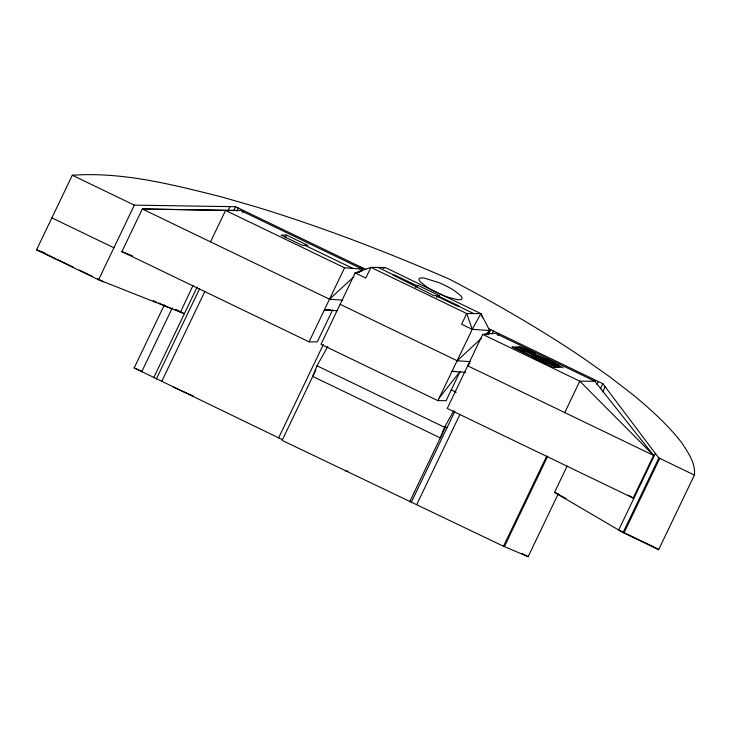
<?xml version="1.0" encoding="UTF-8"?>
<svg xmlns="http://www.w3.org/2000/svg" width="731" height="731" viewBox="0 0 731 731"><rect width="100%" height="100%" fill="white"/><g stroke="black" fill="none" stroke-linecap="round" stroke-linejoin="round"><path stroke-width="1.1" d="M567.174 466.003L554.527 492.402L623.059 532.552L658.64 549.703L694.395 475.068C695.748 463.052 688.045 452.617 681.932 443.004C667.86 424.784 650.636 409.406 632.991 394.749L609.362 376.529L582.506 357.596A388.198 80.712 24.9 0 0 449.702 279.297A459.552 95.542 24.9 0 0 256.115 206.891L221.402 196.877C172.781 184.678 122.845 171.684 72.305 175.239L36.55 249.865L98.584 279.763L184.386 313.7L175.339 309.341M192.984 285.519L180.475 312.155L175.943 309.78M228.09 210.72L230.009 206.617M98.584 279.763L134.34 205.137L235.638 206.709L365.847 269.465M332.614 309.898L317.291 341.88L309.067 341.843L121.885 251.628L142.317 208.984L240.636 210.501L362.201 269.09L361.224 271.119M282.166 439.569L134.166 367.921L164.329 304.973M141.668 371.851L172.324 307.888M210.519 241.851L225.568 210.446L240.636 210.501M153.729 377.662L197.196 286.954M233.673 210.82L235.638 206.709M156.388 378.941L199.609 288.736M236.835 211.04L238.297 207.988M161.706 381.509L204.927 291.294M242.646 212.575L243.615 210.546M285.099 238.023L286.488 235.117L307.751 245.36L302.269 245.342L281.015 235.09L286.488 235.117M309.067 341.843L344.557 267.793L362.201 269.09L358.848 272.179M487.805 334.624L489.743 330.567L480.879 313.608L385.219 267.5L370.919 267.372L355.184 272.91L320.973 344.301L437.896 400.652L446.111 400.689L460.164 371.375L439.176 397.993L437.896 400.652M278.621 437.86L323.321 344.575M359.561 268.926L360.529 266.897M361.735 271.219L363.188 268.186M316.011 369.658L282.111 440.409L503.513 546.249L528.147 556.666L558.055 494.238M415.327 287.347L416.259 285.41L418.086 285.419L439.34 295.662L437.513 295.653L436.59 297.59M417.154 287.356L418.086 285.419M439.176 397.993L472.244 329.334L480.879 313.608L466.725 313.553L370.919 267.372L365.811 278.036L355.184 272.91L359.634 272.115M482.725 334.387L447.244 408.446L633.183 498.058L653.615 455.413L594.87 381.235L495.216 333.208L482.725 334.387L579.802 381.171L653.615 455.413L467.676 365.802L469.85 363.225M488.317 334.716L490.739 329.654M409.662 501.886L445.417 427.26M411.489 501.895L454.901 411.279M491.917 334.012L493.398 330.942M416.798 504.454L460.018 414.249M497.738 335.52L498.706 333.5M523.688 350.578L524.62 348.641L535.64 353.758L527.49 350.642L529.756 351.967L549.831 360.666L563.126 367.812L548.944 361.699L555.322 363.992L551.393 361.927L532.095 353.63L519.147 346.622L524.62 348.641M526.082 351.648L527.005 349.71M545.353 364.312L546.276 362.375L556.775 367.437L553.349 367.419L511.983 346.933L513.107 346.942L545.125 362.375L546.276 362.375M554.454 365.29L555.377 363.353M557.333 366.743L558.265 364.806M564.752 412.586L579.802 381.171L594.87 381.235M503.513 546.249L546.669 456.19M547.702 456.19L504.545 546.249L503.166 545.527M596.935 384.625L598.406 381.545M600.398 388.819L602.856 383.693L488.966 328.804M602.719 391.834L605.149 386.745M602.856 383.693L655.369 453.485L618.7 530.012L624.612 532.862M623.059 532.552L658.887 457.953L655.369 453.485M623.963 532.981L659.718 458.355L658.887 457.953M327.899 346.403L316.952 365.783L312.758 376.447L440.309 437.924L444.503 427.251L453.805 410.785M340.134 304.324L457.195 360.748L481.4 338.307M485.576 334.442L489.743 330.567L472.244 329.334L461.617 324.217L466.725 313.553L472.244 329.334M344.557 267.793L225.568 210.446L142.317 208.984L329.498 299.198L353.813 276.811M383.026 268.03L385.219 267.5L382.998 267.902M355.184 272.91L357.45 272.7M416.259 285.41L394.996 275.167L393.168 275.158L433.867 295.644L435.685 295.644L456.948 305.896L458.776 305.896L437.513 295.653M456.117 371.385L452.069 371.403L465.61 372.362M330.558 309.889L324.39 309.862L336.89 310.785M317.866 365.783L316.952 365.783L444.503 427.251L447.244 427.269M345.882 471.148L348.075 471.157M457.195 360.748L470.325 361.671M329.498 299.198L342.738 300.176M36.55 249.865L44.39 252.816M121.885 251.628L132.448 255.804M153.208 300.605L156.324 301.958M158.399 302.862L161.505 304.224M162.547 304.681L170.625 308.263M558.539 494.183L554.527 492.402L566.169 498.624M134.166 367.921L138.524 369.868A462.988 15.351 25.6 0 1 141.467 371.184M173.265 387.074L187.173 393.333M378.073 267.436L394.009 275.121M457.862 305.896L473.807 313.581M305.01 245.351L352.845 268.405M72.305 175.239L134.34 205.137M659.718 458.355L694.395 475.068M451.1 389.76L456.226 392.227M51.874 217.884L113.908 247.782M40.671 251.418L55.903 258.756M57.932 259.733L73.164 267.08M79.259 270.013L92.462 276.382M97.543 278.822L103.638 281.764M625.59 533.338L656.749 548.351M528.147 556.666L524.072 554.546A391.789 12.994 25.6 0 0 522.181 553.559M628.276 495.216L633.183 498.058M657.754 548.835L658.64 549.703M480.879 313.608L482.561 317.802M188.169 393.781A433.026 14.355 25.6 0 1 193.194 396.056M437.842 293.04A23.346 4.852 24.9 0 0 448.039 297.215L457.158 299.573A24.351 5.062 24.9 0 0 460.804 295.772L454.362 290.636A23.337 4.852 24.9 0 0 438.591 282.477L423.989 278.027A24.351 5.062 24.9 0 0 420.334 281.828L426.785 286.972A23.346 4.852 24.9 0 0 436.919 292.601M517.694 346.96L514.615 346.951L524.246 351.584L526.192 351.593L534.571 355.631L532.817 355.631L550.004 363.069L548.104 363.06L557.186 367.437L560.211 367.455L517.694 346.96"/></g></svg>
